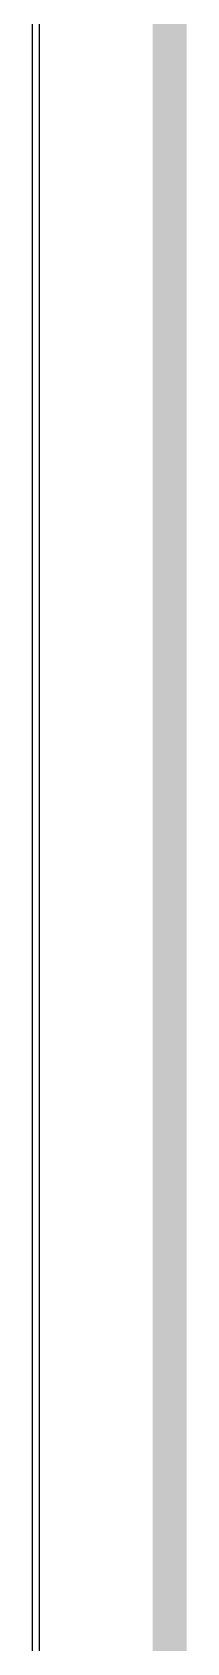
# Model space of a CAD drawing. Header units: inches. Extents: x -5 to 5258, y -4 to 5281.
# Drawn here: x 74.96 to 76.12, y 37.73 to 49.78 of the extents above; entities that cross this region are included whole.
import ezdxf

# ---------------------------------------------------------------- set-up
doc = ezdxf.new("R2010")
doc.units = ezdxf.units.IN
for name, color, linetype in [('Board Outline', 216, 'Continuous'), ('Bottom Layer', 5, 'Continuous'), ('Top Layer', 1, 'Continuous')]:
    doc.layers.add(name, color=color, linetype=linetype)

msp = doc.modelspace()

# ---------------------------------------------------------------- linework, layer by layer
at = {"layer": 'Board Outline', "const_width": 0.254}
msp.add_lwpolyline([(75.99066081999999, -3.990660039999999), (75.99066081999999, 106.00934094)], dxfattribs=at)
at = {"layer": 'Bottom Layer'}
msp.add_line((75.01632952, 83.56599746), (75.01632698, 5.81272142), dxfattribs=at)
at = {"layer": 'Top Layer'}
msp.add_line((74.96499358, 52.66634373999999), (74.96499358, 0.89262204), dxfattribs=at)

doc.saveas('drawing.dxf')
